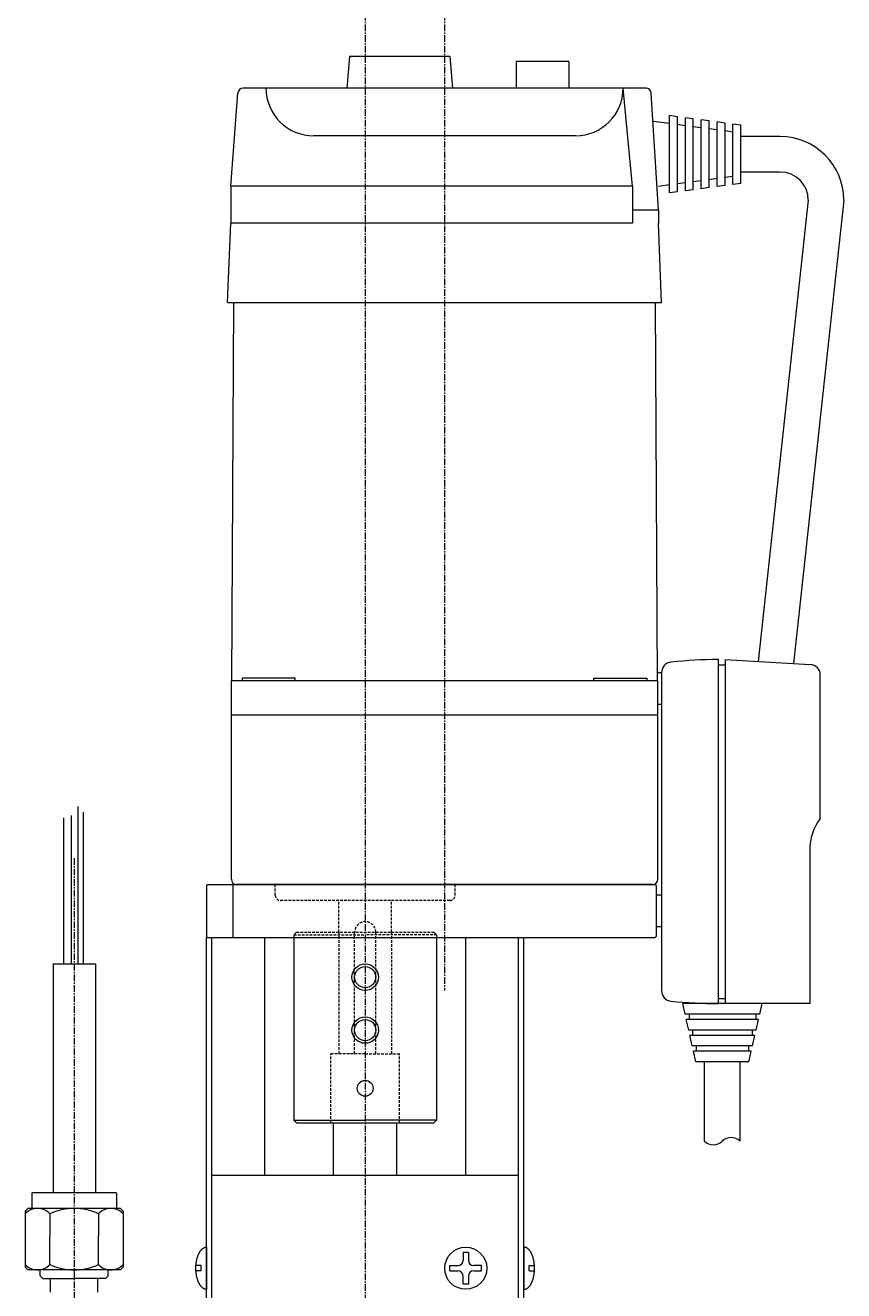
# Model space of a CAD drawing. Extents: x 249 to 1051, y 18 to 1020.
# Drawn here: x 352.3 to 506.9, y 440.8 to 679.9 of the extents above; entities that cross this region are included whole.
import ezdxf

# ---------------------------------------------------------------- set-up
doc = ezdxf.new("R2010")
doc.units = 0
doc.linetypes.add('CENTER', pattern=[2, 1.25, -0.25, 0.25, -0.25])
doc.linetypes.add('DASHED', pattern=[0.75, 0.5, -0.25])
doc.layers.get('0').update_dxf_attribs({"linetype": 'CONTINUOUS'})
doc.layers.add('CENTER', color=1, linetype='CENTER')

msp = doc.modelspace()

# ---------------------------------------------------------------- linework, layer by layer
at = {"color": 7, "linetype": 'CONTINUOUS'}
for p, q in [((413.5, 674.02), (413, 668.02)), ((432.5, 674.02), (413.5, 674.02)), ((432.5, 674.02), (433, 668.02)), ((455, 673.02), (445, 673.02)), ((445, 673.02), (445, 668.02)), ((455, 673.02), (455, 668.02)), ((469.57, 668.02), (393.43, 668.02)), ((467, 649.52), (465.25, 668.02)), ((391.1, 649.52), (392.43, 667.09)), ((471.9, 645.02), (470.57, 667.09)), ((474, 648.22), (474, 662.82)), ((475.5, 662.62), (474, 662.82)), ((475.5, 648.42), (475.5, 662.62)), ((477, 648.62), (477, 662.42)), ((478.5, 662.22), (477, 662.42)), ((474, 661.32), (470.98, 661.72)), ((476.99, 660.92), (475.5, 661.12)), ((478.5, 648.82), (478.5, 662.22)), ((480, 660.52), (478.5, 660.72)), ((481.5, 661.82), (480, 662.02)), ((480, 649.02), (480, 662.02)), ((481.5, 649.22), (481.5, 661.82)), ((483, 660.12), (481.5, 660.32)), ((483, 649.42), (483, 661.62)), ((484.5, 661.42), (483, 661.62)), ((484.5, 649.62), (484.5, 661.42)), ((486, 649.82), (486, 661.22)), ((487.5, 661.02), (486, 661.22)), ((487.5, 650.02), (487.5, 661.02)), ((456.25, 659.02), (406.75, 659.02)), ((486, 659.72), (484.5, 659.92)), ((494.93, 658.87), (487.5, 658.87)), ((480, 650.52), (478.5, 650.32)), ((483, 650.92), (481.5, 650.72)), ((486, 651.32), (484.5, 651.12)), ((494.93, 652.17), (487.5, 652.17)), ((467, 649.52), (391.1, 649.52)), ((391.1, 649.52), (391.1, 642.52)), ((467, 649.52), (467, 642.52)), ((474, 649.72), (471.91, 649.44)), ((475.5, 648.42), (474, 648.22)), ((476.99, 650.11), (475.5, 649.92)), ((478.5, 648.82), (477, 648.62)), ((481.5, 649.22), (480, 649.02)), ((484.5, 649.62), (483, 649.42)), ((487.5, 650.02), (486, 649.82)), ((500.23, 646.87), (490.78, 559.69)), ((506.93, 646.87), (497.44, 559.32)), ((467, 645.02), (471.9, 645.02)), ((471.9, 645.02), (471.9, 642.52)), ((390.5, 627.52), (391.1, 642.52)), ((467, 642.52), (391.1, 642.52)), ((472.5, 627.52), (471.9, 642.52)), ((390.5, 627.52), (472.5, 627.52)), ((391.3, 556.02), (391.7, 627.52)), ((471.3, 627.52), (471.7, 556.02)), ((483.25, 495.02), (483.25, 560.02)), ((484.5, 560.02), (484.5, 495.02)), ((484.5, 560.02), (500.61, 559.13)), ((472.5, 557.52), (471.69, 557.52)), ((472.5, 557.56), (472.5, 497.48)), ((483.25, 559.03), (484.5, 559.03)), ((471.8, 556.02), (391.2, 556.02)), ((391.2, 518.52), (391.2, 556.02)), ((403.27, 556.52), (393.27, 556.52)), ((393.27, 556.52), (393.27, 556.02)), ((403.27, 556.02), (403.27, 556.52)), ((459.73, 556.52), (469.73, 556.52)), ((459.73, 556.02), (459.73, 556.52)), ((469.73, 556.52), (469.73, 556.02)), ((471.8, 518.52), (471.8, 556.02)), ((502.5, 530.02), (502.5, 557.13)), ((472.5, 551.52), (471.8, 551.52)), ((471.8, 549.52), (391.2, 549.52)), ((362.25, 502.55), (362.25, 532.26)), ((363.29, 502.52), (363.29, 531.19)), ((359.56, 502.52), (359.56, 530.16)), ((361.01, 502.52), (361.01, 530.57)), ((500.5, 524.02), (500.5, 495.02)), ((386.5, 517.32), (386.7, 517.52)), ((386.5, 517.32), (386.5, 507.72)), ((386.7, 517.52), (471.3, 517.52)), ((391.7, 517.52), (391.5, 517.32)), ((391.5, 517.32), (391.5, 507.72)), ((470.8, 517.52), (392.2, 517.52)), ((471.3, 517.52), (471.5, 517.32)), ((471.5, 517.32), (471.5, 507.72)), ((472.5, 515.52), (471.5, 515.52)), ((472.5, 509.52), (471.5, 509.52)), ((386.5, 507.72), (386.7, 507.52)), ((386.5, 507.52), (386.7, 507.52)), ((386.5, 427.52), (386.5, 507.52)), ((386.7, 507.52), (471.3, 507.52)), ((387.5, 427.52), (387.5, 507.52)), ((387.5, 507.52), (445.5, 507.52)), ((387.5, 462.52), (387.5, 507.52)), ((391.5, 507.72), (391.7, 507.52)), ((397.5, 462.52), (397.5, 507.52)), ((403, 508.02), (403, 473.02)), ((430, 508.02), (430, 473.02)), ((435.5, 462.52), (435.5, 507.52)), ((445.5, 427.52), (445.5, 507.52)), ((445.5, 462.52), (445.5, 507.52)), ((446.5, 427.52), (446.5, 507.52)), ((471.5, 507.72), (471.3, 507.52)), ((357.5, 502.52), (357.5, 459.32)), ((357.5, 502.52), (365.5, 502.52)), ((365.5, 502.52), (365.5, 459.32)), ((500.5, 495.02), (476.5, 495.02)), ((476.96, 493.02), (476.5, 495.02)), ((478.5, 495.02), (478.5, 495.16)), ((483.25, 496.02), (484.5, 496.02)), ((491.05, 493.02), (491.5, 495.02)), ((491.05, 493.02), (476.96, 493.02)), ((477.7, 493.02), (477.7, 492.02)), ((490.31, 493.02), (490.31, 492.02)), ((490.82, 492.02), (477.18, 492.02)), ((477.64, 490.02), (477.18, 492.02)), ((490.36, 490.02), (490.82, 492.02)), ((490.36, 490.02), (477.64, 490.02)), ((490.14, 489.02), (477.86, 489.02)), ((478.32, 487.02), (477.86, 489.02)), ((478.38, 490.02), (478.38, 489.02)), ((489.62, 490.02), (489.62, 489.02)), ((489.68, 487.02), (490.14, 489.02)), ((489.68, 487.02), (478.32, 487.02)), ((489.46, 486.02), (478.55, 486.02)), ((479, 484.02), (478.55, 486.02)), ((479.06, 487.02), (479.06, 486.02)), ((488.94, 487.02), (488.94, 486.02)), ((489, 484.02), (489.46, 486.02)), ((489, 484.02), (479, 484.02)), ((480.65, 469.02), (480.65, 484.02)), ((487.35, 469.02), (487.35, 484.02)), ((403, 473.02), (416.5, 473.02)), ((403, 473.02), (403.5, 472.52)), ((403.5, 472.52), (429.5, 472.52)), ((410.5, 462.52), (410.5, 472.52)), ((430, 473.02), (416.5, 473.02)), ((422.5, 462.52), (422.5, 472.52)), ((430, 473.02), (429.5, 472.52)), ((445.5, 462.52), (387.5, 462.52)), ((353.5, 459.22), (353.6, 459.32)), ((353.5, 459.22), (353.5, 456.32)), ((353.6, 459.32), (369.4, 459.32)), ((369.5, 459.22), (369.4, 459.32)), ((369.5, 459.22), (369.5, 456.32)), ((352.26, 455.82), (352.76, 456.32)), ((352.26, 455.82), (352.26, 445.21)), ((370.24, 456.32), (352.76, 456.32)), ((356.88, 455.31), (356.88, 451.07)), ((356.88, 455.31), (356.88, 451.07)), ((366.12, 455.31), (366.12, 451.07)), ((370.74, 455.82), (370.24, 456.32)), ((370.74, 455.82), (370.74, 445.21)), ((356.88, 445.72), (356.88, 451.07)), ((366.12, 445.72), (366.12, 451.07)), ((386.5, 449), (386.5, 441.03)), ((436, 448.02), (435, 448.02)), ((435, 448.02), (435, 446.52)), ((436, 448.02), (436, 446.52)), ((446.5, 449), (446.5, 441.03)), ((352.76, 444.71), (352.26, 445.21)), ((370.24, 444.71), (370.74, 445.21)), ((385.5, 445.52), (384.52, 445.52)), ((385.5, 444.52), (385.5, 445.52)), ((432.5, 444.52), (432.5, 445.52)), ((432.5, 445.52), (434, 445.52)), ((438.5, 445.52), (437, 445.52)), ((438.5, 444.52), (438.5, 445.52)), ((447.5, 445.52), (448.49, 445.52)), ((447.5, 444.52), (447.5, 445.52)), ((370.24, 444.71), (352.76, 444.71)), ((355.07, 443.59), (355.07, 444.71)), ((355.57, 443.09), (355.07, 443.59)), ((355.57, 443.09), (361.5, 443.09)), ((357, 440.52), (357, 443.19)), ((367.43, 443.09), (361.5, 443.09)), ((366, 440.52), (366, 443.19)), ((367.43, 443.09), (367.93, 443.59)), ((367.93, 443.59), (367.93, 444.71)), ((385.5, 444.52), (384.52, 444.52)), ((432.5, 444.52), (434, 444.52)), ((435, 442.02), (435, 443.52)), ((436, 443.52), (436, 442.02)), ((437, 444.52), (438.5, 444.52)), ((447.5, 444.52), (448.49, 444.52)), ((436, 442.02), (435, 442.02))]:
    msp.add_line(p, q, dxfattribs=at)
at = {"color": 3, "linetype": 'DASHED'}
for p, q in [((399.5, 515.52), (399.5, 517.52)), ((433.5, 515.52), (433.5, 517.52)), ((432.5, 514.52), (400.5, 514.52)), ((411.5, 508.52), (411.5, 514.52)), ((421.5, 508.52), (421.5, 514.52)), ((403.5, 508.52), (403, 508.02)), ((403, 508.02), (416.5, 508.02)), ((403.5, 508.52), (429.5, 508.52)), ((411.5, 508.52), (411.5, 485.52)), ((414.5, 485.52), (414.5, 508.52)), ((430, 508.02), (416.5, 508.02)), ((418.5, 485.52), (418.5, 508.52)), ((421.5, 508.52), (421.5, 485.52)), ((429.5, 508.52), (430, 508.02)), ((410, 472.52), (410, 485.52)), ((416.5, 485.52), (410, 485.52)), ((416.5, 485.52), (423, 485.52)), ((423, 472.52), (423, 485.52))]:
    msp.add_line(p, q, dxfattribs=at)
at = {"color": 7, "linetype": 'CONTINUOUS'}
for points in [[(386.5, 441.03, 0), (386.45, 441.03, 0), (386.4, 441.04, 0), (386.35, 441.04, 0), (386.31, 441.05, 0), (386.26, 441.06, 0), (386.21, 441.08, 0), (386.16, 441.09, 0), (386.11, 441.11, 0), (386.06, 441.13, 0), (386.01, 441.15, 0), (385.97, 441.18, 0), (385.92, 441.2, 0), (385.87, 441.23, 0), (385.83, 441.27, 0), (385.78, 441.3, 0), (385.74, 441.34, 0), (385.69, 441.38, 0), (385.65, 441.42, 0), (385.6, 441.46, 0), (385.56, 441.5, 0), (385.51, 441.55, 0), (385.47, 441.6, 0), (385.43, 441.65, 0), (385.39, 441.7, 0), (385.35, 441.76, 0), (385.31, 441.82, 0), (385.27, 441.88, 0), (385.23, 441.94, 0), (385.19, 442, 0), (385.16, 442.06, 0), (385.12, 442.13, 0), (385.09, 442.2, 0), (385.05, 442.27, 0), (385.02, 442.34, 0), (384.99, 442.41, 0), (384.95, 442.49, 0), (384.92, 442.57, 0), (384.89, 442.64, 0), (384.87, 442.72, 0), (384.84, 442.8, 0), (384.81, 442.88, 0), (384.79, 442.97, 0), (384.76, 443.05, 0), (384.74, 443.14, 0), (384.71, 443.23, 0), (384.69, 443.31, 0), (384.67, 443.4, 0), (384.65, 443.49, 0), (384.63, 443.58, 0), (384.62, 443.67, 0), (384.6, 443.77, 0), (384.59, 443.86, 0), (384.57, 443.95, 0), (384.56, 444.05, 0), (384.55, 444.14, 0), (384.54, 444.24, 0), (384.53, 444.33, 0), (384.52, 444.43, 0), (384.52, 444.53, 0), (384.51, 444.63, 0), (384.51, 444.72, 0), (384.5, 444.82, 0), (384.5, 444.92, 0), (384.5, 445.02, 0), (384.5, 445.11, 0), (384.5, 445.21, 0), (384.51, 445.31, 0), (384.51, 445.41, 0), (384.52, 445.5, 0), (384.52, 445.6, 0), (384.53, 445.7, 0), (384.54, 445.79, 0), (384.55, 445.89, 0), (384.56, 445.98, 0), (384.57, 446.08, 0), (384.59, 446.17, 0), (384.6, 446.27, 0), (384.62, 446.36, 0), (384.63, 446.45, 0), (384.65, 446.54, 0), (384.67, 446.63, 0), (384.69, 446.72, 0), (384.71, 446.81, 0), (384.74, 446.89, 0), (384.76, 446.98, 0), (384.79, 447.06, 0), (384.81, 447.15, 0), (384.84, 447.23, 0), (384.87, 447.31, 0), (384.89, 447.39, 0), (384.92, 447.47, 0), (384.95, 447.54, 0), (384.99, 447.62, 0), (385.02, 447.69, 0), (385.05, 447.76, 0), (385.09, 447.83, 0), (385.12, 447.9, 0), (385.16, 447.97, 0), (385.19, 448.03, 0), (385.23, 448.1, 0), (385.27, 448.16, 0), (385.31, 448.22, 0), (385.35, 448.27, 0), (385.39, 448.33, 0), (385.43, 448.38, 0), (385.47, 448.43, 0), (385.51, 448.48, 0), (385.56, 448.53, 0), (385.6, 448.57, 0), (385.65, 448.62, 0), (385.69, 448.66, 0), (385.74, 448.7, 0), (385.78, 448.73, 0), (385.83, 448.77, 0), (385.87, 448.8, 0), (385.92, 448.83, 0), (385.97, 448.86, 0), (386.01, 448.88, 0), (386.06, 448.9, 0), (386.11, 448.92, 0), (386.16, 448.94, 0), (386.21, 448.96, 0), (386.26, 448.97, 0), (386.31, 448.98, 0), (386.35, 448.99, 0), (386.4, 449, 0), (386.45, 449, 0), (386.5, 449, 0)], [(446.5, 441.03, 0), (446.55, 441.03, 0), (446.6, 441.04, 0), (446.65, 441.04, 0), (446.7, 441.05, 0), (446.75, 441.06, 0), (446.79, 441.08, 0), (446.84, 441.09, 0), (446.89, 441.11, 0), (446.94, 441.13, 0), (446.99, 441.15, 0), (447.03, 441.18, 0), (447.08, 441.2, 0), (447.13, 441.23, 0), (447.18, 441.27, 0), (447.22, 441.3, 0), (447.27, 441.34, 0), (447.31, 441.38, 0), (447.36, 441.42, 0), (447.4, 441.46, 0), (447.44, 441.5, 0), (447.49, 441.55, 0), (447.53, 441.6, 0), (447.57, 441.65, 0), (447.61, 441.7, 0), (447.65, 441.76, 0), (447.69, 441.82, 0), (447.73, 441.88, 0), (447.77, 441.94, 0), (447.81, 442, 0), (447.84, 442.06, 0), (447.88, 442.13, 0), (447.92, 442.2, 0), (447.95, 442.27, 0), (447.98, 442.34, 0), (448.01, 442.41, 0), (448.05, 442.49, 0), (448.08, 442.57, 0), (448.11, 442.64, 0), (448.14, 442.72, 0), (448.16, 442.8, 0), (448.19, 442.88, 0), (448.22, 442.97, 0), (448.24, 443.05, 0), (448.26, 443.14, 0), (448.29, 443.23, 0), (448.31, 443.31, 0), (448.33, 443.4, 0), (448.35, 443.49, 0), (448.37, 443.58, 0), (448.38, 443.67, 0), (448.4, 443.77, 0), (448.42, 443.86, 0), (448.43, 443.95, 0), (448.44, 444.05, 0), (448.45, 444.14, 0), (448.46, 444.24, 0), (448.47, 444.33, 0), (448.48, 444.43, 0), (448.49, 444.53, 0), (448.49, 444.63, 0), (448.5, 444.72, 0), (448.5, 444.82, 0), (448.5, 444.92, 0), (448.5, 445.02, 0), (448.5, 445.11, 0), (448.5, 445.21, 0), (448.5, 445.31, 0), (448.49, 445.41, 0), (448.49, 445.5, 0), (448.48, 445.6, 0), (448.47, 445.7, 0), (448.46, 445.79, 0), (448.45, 445.89, 0), (448.44, 445.98, 0), (448.43, 446.08, 0), (448.42, 446.17, 0), (448.4, 446.27, 0), (448.38, 446.36, 0), (448.37, 446.45, 0), (448.35, 446.54, 0), (448.33, 446.63, 0), (448.31, 446.72, 0), (448.29, 446.81, 0), (448.26, 446.89, 0), (448.24, 446.98, 0), (448.22, 447.06, 0), (448.19, 447.15, 0), (448.16, 447.23, 0), (448.14, 447.31, 0), (448.11, 447.39, 0), (448.08, 447.47, 0), (448.05, 447.54, 0), (448.01, 447.62, 0), (447.98, 447.69, 0), (447.95, 447.76, 0), (447.92, 447.83, 0), (447.88, 447.9, 0), (447.84, 447.97, 0), (447.81, 448.03, 0), (447.77, 448.1, 0), (447.73, 448.16, 0), (447.69, 448.22, 0), (447.65, 448.27, 0), (447.61, 448.33, 0), (447.57, 448.38, 0), (447.53, 448.43, 0), (447.49, 448.48, 0), (447.44, 448.53, 0), (447.4, 448.57, 0), (447.36, 448.62, 0), (447.31, 448.66, 0), (447.27, 448.7, 0), (447.22, 448.73, 0), (447.18, 448.77, 0), (447.13, 448.8, 0), (447.08, 448.83, 0), (447.03, 448.86, 0), (446.99, 448.88, 0), (446.94, 448.9, 0), (446.89, 448.92, 0), (446.84, 448.94, 0), (446.79, 448.96, 0), (446.75, 448.97, 0), (446.7, 448.98, 0), (446.65, 448.99, 0), (446.6, 449, 0), (446.55, 449, 0), (446.5, 449, 0)]]:
    msp.add_polyline3d(points, dxfattribs=at)
for centre, radius in [((416.5, 500.02), 2.5), ((416.5, 500.02), 2), ((416.5, 490.02), 2.5), ((416.5, 490.02), 2), ((416.5, 479.02), 1.5), ((435.5, 445.02), 3.98)]:
    msp.add_circle(centre, radius, dxfattribs=at)
for centre, radius, start, end in [((393.43, 667.02), 1, 90, 175.6724), ((406.75, 668.02), 9, 180, 270), ((456.25, 668.02), 9, 270, 0), ((469.57, 667.02), 1, 4.3276, 90), ((494.93, 646.87), 12, 0, 90), ((494.93, 646.87), 5.3, 0, 90), ((474.5, 557.56), 2, 95.8701, 180), ((483.5, 470.03), 90, 90.1588, 95.8701), ((500.5, 557.13), 2, 0, 86.8202), ((510.5, 524.02), 10, 143.1301, 180), ((392.2, 518.52), 1, 180, 270), ((470.8, 518.52), 1, 270, 0), ((474.5, 497.48), 2, 180, 264.1299), ((483.5, 585.02), 90, 264.1299, 269.8412), ((482.3, 470.74), 2.41, 225.6997, 314.3003), ((485.67, 467.29), 2.41, 45.6997, 134.3003), ((354.57, 453.17), 3.15, 42.754, 137.246), ((361.5, 445.25), 11.07, 65.3297, 114.6703), ((368.43, 453.17), 3.15, 42.754, 137.246), ((354.57, 447.86), 3.15, 222.754, 317.246), ((361.5, 455.78), 11.07, 245.3297, 294.6703), ((368.43, 447.86), 3.15, 222.754, 317.246), ((434, 446.52), 1, 270, 0), ((437, 446.52), 1, 180, 270), ((434, 443.52), 1, 0, 90), ((437, 443.52), 1, 90, 180)]:
    msp.add_arc(centre, radius, start, end, dxfattribs=at)
at = {"color": 3, "linetype": 'DASHED'}
for centre, radius, start, end in [((400.5, 515.52), 1, 180, 270), ((432.5, 515.52), 1, 270, 0), ((416.5, 508.52), 2, 0, 180)]:
    msp.add_arc(centre, radius, start, end, dxfattribs=at)
at = {"layer": 'CENTER', "color": 1, "linetype": 'CENTER'}
for p, q in [((416.5, 694.02), (416.5, 42.52)), ((431.5, 694.02), (431.5, 497.52)), ((361.5, 522.52), (361.5, 157.52))]:
    msp.add_line(p, q, dxfattribs=at)

doc.saveas('drawing.dxf')
